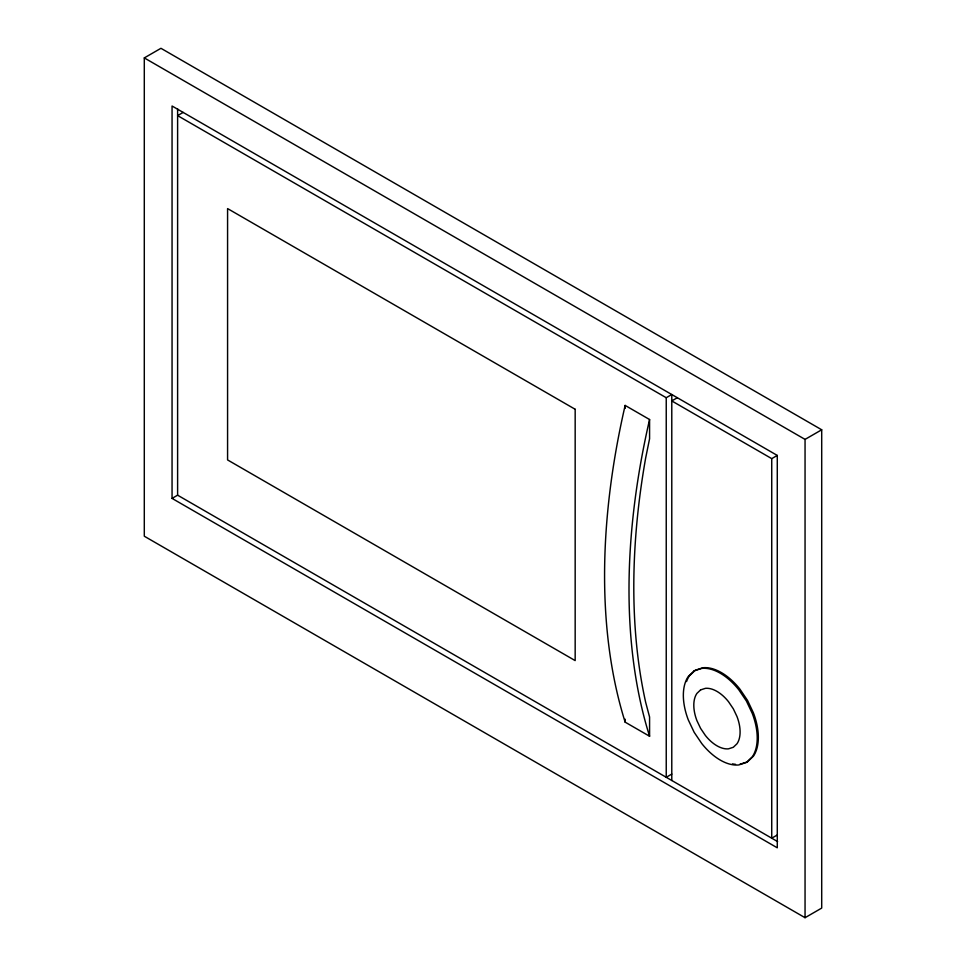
<?xml version="1.0" encoding="UTF-8"?>
<svg xmlns="http://www.w3.org/2000/svg" width="966" height="966" viewBox="0 0 966 966"><rect width="100%" height="100%" fill="white"/><g stroke="black" fill="none" stroke-linecap="round" stroke-linejoin="round"><path stroke-width="1.45" d="M144.296 57.912L160.948 48.3L821.704 429.785L821.704 908.088L805.052 917.7L144.296 536.215L144.296 57.912L805.052 439.397L821.704 429.785M183.166 112.418L177.611 115.618L666.238 397.726L671.781 394.514L671.781 780.492M172.057 498.396L777.28 847.81L777.28 455.433L172.057 106.006L172.057 498.396L177.611 495.184L777.618 841.591M677.335 397.726L671.781 400.926L771.737 458.633L777.28 455.433M671.781 774.08L666.238 777.292L666.238 397.726M777.28 834.986L771.737 838.198L771.737 458.633M739.871 764.299L747.515 761.812L753.395 756.209A53.999 31.178 60 0 0 753.383 712.787L747.515 700.398L739.871 689.084A51.476 29.717 60 0 0 702.922 667.748L695.279 670.235L689.398 675.838A53.999 31.178 60 0 0 686.524 681.561M625.147 405.418L649.575 419.522A661.07 381.667 -60 0 0 649.575 736.249L625.147 722.145A661.07 381.667 -60 0 1 625.147 405.418L625.147 408.376M805.052 439.397L805.052 917.7M649.575 419.522L649.575 438.757L645.662 457.993A675.512 390.01 -60 0 0 645.662 702.306L649.575 717.026L649.575 736.249M625.147 719.187L625.147 722.145M177.611 108.832L177.611 495.184M735.537 764.323A51.476 29.717 60 0 1 732.494 763.865M694.168 670.875L688.287 676.478A53.999 31.178 60 0 0 688.299 719.912L694.168 732.3L701.811 743.615A51.476 29.717 60 0 0 738.761 764.951L746.404 762.464L752.285 756.849A53.999 31.178 60 0 0 752.273 713.427L746.404 701.038L738.761 689.724A51.476 29.717 60 0 0 701.811 668.387L694.168 670.875M700.592 689.905L696.909 693.419A33.822 19.525 60 0 0 696.909 720.624L700.592 728.376L705.385 735.476A32.24 18.62 60 0 0 728.521 748.831L733.315 747.273L736.998 743.76A33.822 19.525 60 0 0 736.998 716.555L733.315 708.803L728.521 701.714A32.24 18.62 60 0 0 705.385 688.347L700.592 689.905M575.168 409.27L227.578 208.584L227.578 459.925L575.168 660.599L575.168 409.27"/></g></svg>
